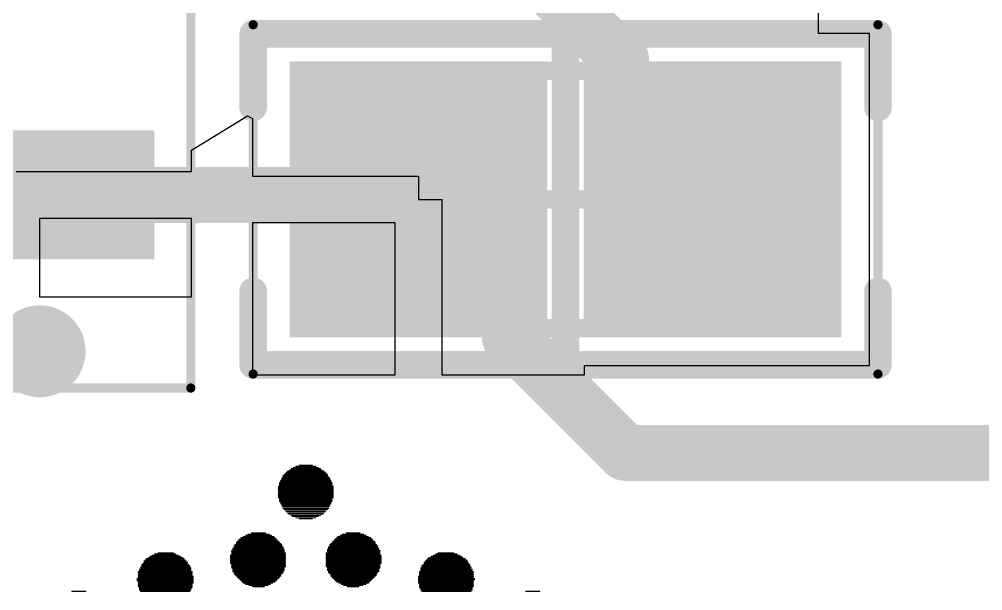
# Model space of a CAD drawing. Header units: millimetres. Extents: x 45 to 209, y 90 to 189.
# Drawn here: x 69.47 to 74.71, y 99.49 to 102.6 of the extents above; entities that cross this region are included whole.
import ezdxf

# ---------------------------------------------------------------- set-up
doc = ezdxf.new("R2010")
doc.units = ezdxf.units.MM
for name, color, linetype in [('Mechanical13', 56, 'Continuous'), ('Mechanical15', 56, 'Continuous'), ('TopLayer', 1, 'Continuous'), ('TopOverlay', 2, 'Continuous'), ('TopPaste', 8, 'Continuous'), ('TopSolder', 216, 'Continuous')]:
    doc.layers.add(name, color=color, linetype=linetype)

# ---------------------------------------------------------------- blocks, each defined once
blk = doc.blocks.new('E733EFB9_FE91_4AE9_9197_29251971C3DC_10')
at = {"layer": 'Mechanical15'}
for points, const_width in [([(1.9275, 2.55), (-2.7725, 2.55)], 0.05), ([(-2.7725, 2.55), (-2.7725, -2.55)], 0.05), ([(1.9275, 2.55), (1.9275, -2.55)], 0.05), ([(0, 0.5), (0, -0.5)], 0.1), ([(0.5, 0), (-0.5, 0)], 0.1), ([(1.9275, -2.55), (-2.7725, -2.55)], 0.05)]:
    blk.add_lwpolyline(points, dxfattribs=dict(at, const_width=const_width))
for points, const_width in [([(-2.785, 2.55, 1), (-2.76, 2.55, 1)], 0.025), ([(-2.785, 2.55, 1), (-2.76, 2.55, 1)], 0.025), ([(1.915, 2.55, 1), (1.94, 2.55, 1)], 0.025), ([(1.915, 2.55, 1), (1.94, 2.55, 1)], 0.025), ([(-0.025, 0.5, 1), (0.025, 0.5, 1)], 0.05), ([(-0.525, 0, 1), (-0.475, 0, 1)], 0.05), ([(0.475, 0, 1), (0.525, 0, 1)], 0.05), ([(-0.025, -0.5, 1), (0.025, -0.5, 1)], 0.05), ([(-2.785, -2.55, 1), (-2.76, -2.55, 1)], 0.025), ([(-2.785, -2.55, 1), (-2.76, -2.55, 1)], 0.025), ([(1.915, -2.55, 1), (1.94, -2.55, 1)], 0.025), ([(1.915, -2.55, 1), (1.94, -2.55, 1)], 0.025)]:
    blk.add_lwpolyline(points, format="xyb", close=True, dxfattribs=dict(at, const_width=const_width))
at = {"layer": 'TopLayer'}
for p, q in [((-1.5225, 0.3), (-0.8725, 0.95)), ((-0.8725, 0.95), (1.5525, 0.95)), ((1.5525, 0.95), (1.6775, 0.825)), ((1.6775, 0.825), (1.6775, -0.825)), ((-1.5225, -0.3), (-1.5225, 0.3)), ((-0.8725, -0.95), (-1.5225, -0.3)), ((1.6775, -0.825), (1.5525, -0.95)), ((1.5525, -0.95), (-0.8725, -0.95))]:
    blk.add_line(p, q, dxfattribs=at)
for points in [[(-1.1225, 1.2), (-1.1225, 1.8), (-2.5225, 1.2), (-2.5225, 1.8)], [(-1.5225, -0.3), (-1.5225, 0.3), (-2.5225, -0.3), (-2.5225, 0.3)], [(-1.1225, -1.8), (-1.1225, -1.2), (-2.5225, -1.8), (-2.5225, -1.2)]]:
    blk.add_solid(points, dxfattribs=at)
at = {"layer": 'TopOverlay'}
for points, const_width in [([(-1.825, 2.35, 1), (-2.075, 2.35, 1)], 0.25), ([(-2.1375, 2.35, 1), (-2.0125, 2.35, 1)], 0.125), ([(-1.8875, 2.35, 1), (-1.7625, 2.35, 1)], 0.125), ([(-1.35, 2.3, 1), (-1.25, 2.3, 1)], 0.1), ([(0.7775, 2.3, 1), (0.8775, 2.3, 1)], 0.1), ([(0.7775, 2.3, 1), (0.8775, 2.3, 1)], 0.1), ([(0.7775, 1.35, 1), (0.8775, 1.35, 1)], 0.1), ([(0.7775, -1.35, 1), (0.8775, -1.35, 1)], 0.1), ([(-1.35, -2.3, 1), (-1.25, -2.3, 1)], 0.1), ([(0.7775, -2.3, 1), (0.8775, -2.3, 1)], 0.1), ([(0.7775, -2.3, 1), (0.8775, -2.3, 1)], 0.1)]:
    blk.add_lwpolyline(points, format="xyb", close=True, dxfattribs=dict(at, const_width=const_width))
at = {"layer": 'TopOverlay', "const_width": 0.2}
for points in [[(0.8275, 2.3), (-1.3, 2.3)], [(0.8275, 2.3), (0.8275, 1.35)], [(0.8275, -1.35), (0.8275, -2.3)], [(0.8275, -2.3), (-1.3, -2.3)]]:
    blk.add_lwpolyline(points, dxfattribs=at)
at = {"layer": 'TopPaste'}
for points in [[(-1.1225, 1.2), (-1.1225, 1.8), (-2.5225, 1.2), (-2.5225, 1.8)], [(-1.5225, -0.3), (-1.5225, 0.3), (-2.5225, -0.3), (-2.5225, 0.3)], [(-1.1225, -1.8), (-1.1225, -1.2), (-2.5225, -1.8), (-2.5225, -1.2)]]:
    blk.add_solid(points, dxfattribs=at)
at = {"layer": 'TopSolder'}
for points in [[(-1.0717, 1.1492), (-1.0717, 1.8508), (-2.5733, 1.1492), (-2.5733, 1.8508)], [(-1.4717, -0.3508), (-1.4717, 0.3508), (-2.5733, -0.3508), (-2.5733, 0.3508)], [(-1.0717, -1.8508), (-1.0717, -1.1492), (-2.5733, -1.8508), (-2.5733, -1.1492)]]:
    blk.add_solid(points, dxfattribs=at)
blk = doc.blocks.new('5394DE47_A0E8_4329_8464_7791B7C19310_62')
at = {"layer": 'TopOverlay', "const_width": 0.00635}
for points in [[(3.2464, 5.9788), (3.4559, 5.9788)], [(3.2527, 5.9851), (3.4496, 5.9851)], [(3.2654, 5.9915), (3.4369, 5.9915)], [(3.2718, 5.9978), (3.4305, 5.9978)], [(3.2845, 6.0042), (3.4178, 6.0042)], [(3.2972, 6.0105), (3.4051, 6.0105)], [(3.3162, 6.0169), (3.3861, 6.0169)], [(3.2083, 5.9216), (3.494, 5.9216)], [(3.2146, 5.9343), (3.4877, 5.9343)], [(3.2146, 5.928), (3.4877, 5.928)], [(3.221, 5.947), (3.4813, 5.947)], [(3.221, 5.9407), (3.4813, 5.9407)], [(3.2273, 5.9597), (3.4686, 5.9597)], [(3.2273, 5.9534), (3.475, 5.9534)], [(3.2337, 5.9661), (3.4686, 5.9661)], [(3.24, 5.9724), (3.4623, 5.9724)], [(3.2019, 5.9026), (3.5004, 5.9026)], [(3.2019, 5.8962), (3.5004, 5.8962)], [(3.2019, 5.8899), (3.5004, 5.8899)], [(3.2019, 5.8835), (3.5004, 5.8835)], [(3.2019, 5.8772), (3.5004, 5.8772)], [(3.2019, 5.8708), (3.5004, 5.8708)], [(3.2083, 5.9153), (3.494, 5.9153)], [(3.2083, 5.9089), (3.494, 5.9089)], [(3.2019, 5.8645), (3.5004, 5.8645)], [(3.2019, 5.8581), (3.5004, 5.8581)], [(3.2019, 5.8518), (3.5004, 5.8518)], [(3.2019, 5.8454), (3.5004, 5.8454)], [(3.2019, 5.8391), (3.5004, 5.8391)], [(3.2083, 5.8327), (3.494, 5.8327)], [(3.2083, 5.8264), (3.494, 5.8264)], [(3.2083, 5.82), (3.494, 5.82)], [(3.2146, 5.8137), (3.4877, 5.8137)], [(3.2146, 5.8073), (3.4877, 5.8073)], [(3.221, 5.801), (3.4813, 5.801)], [(3.221, 5.7946), (3.4813, 5.7946)], [(3.2273, 5.7883), (3.475, 5.7883)], [(3.2273, 5.7819), (3.475, 5.7819)], [(3.2337, 5.7756), (3.4686, 5.7756)], [(3.24, 5.7692), (3.4623, 5.7692)], [(3.2464, 5.7629), (3.4559, 5.7629)], [(3.2527, 5.7565), (3.4496, 5.7565)], [(3.2591, 5.7502), (3.4432, 5.7502)], [(3.2718, 5.7438), (3.4305, 5.7438)], [(3.2781, 5.7375), (3.4178, 5.7375)], [(3.2972, 5.7311), (3.4051, 5.7311)], [(3.3162, 5.7248), (3.3861, 5.7248)], [(2.986, 5.6105), (3.1956, 5.6105)], [(2.9924, 5.6168), (3.1892, 5.6168)], [(2.9987, 5.6232), (3.1829, 5.6232)], [(3.0114, 5.6295), (3.1765, 5.6295)], [(3.0241, 5.6359), (3.1638, 5.6359)], [(3.0368, 5.6422), (3.1511, 5.6422)], [(3.0559, 5.6486), (3.1321, 5.6486)], [(3.5067, 5.6105), (3.7163, 5.6105)], [(3.5131, 5.6168), (3.7099, 5.6168)], [(3.5194, 5.6232), (3.7036, 5.6232)], [(3.5258, 5.6295), (3.6909, 5.6295)], [(3.5385, 5.6359), (3.6782, 5.6359)], [(3.5512, 5.6422), (3.6655, 5.6422)], [(3.5702, 5.6486), (3.6464, 5.6486)], [(2.9543, 5.566), (3.2273, 5.566)], [(2.9543, 5.5597), (3.2337, 5.5597)], [(2.9606, 5.5787), (3.221, 5.5787)], [(2.9606, 5.5724), (3.2273, 5.5724)], [(2.967, 5.5851), (3.221, 5.5851)], [(2.9733, 5.5978), (3.2083, 5.5978)], [(2.9733, 5.5914), (3.2146, 5.5914)], [(2.9797, 5.6041), (3.2019, 5.6041)], [(3.4686, 5.5597), (3.748, 5.5597)], [(3.475, 5.5724), (3.7417, 5.5724)], [(3.475, 5.566), (3.748, 5.566)], [(3.4813, 5.5851), (3.7353, 5.5851)], [(3.4813, 5.5787), (3.7417, 5.5787)], [(3.4877, 5.5914), (3.729, 5.5914)], [(3.494, 5.5978), (3.729, 5.5978)], [(3.5004, 5.6041), (3.7226, 5.6041)], [(2.478, 5.5025), (2.6939, 5.5025)], [(2.4844, 5.5089), (2.6876, 5.5089)], [(2.4971, 5.5152), (2.6812, 5.5152)], [(2.5034, 5.5216), (2.6685, 5.5216)], [(2.5161, 5.5279), (2.6558, 5.5279)], [(2.5288, 5.5343), (2.6431, 5.5343)], [(2.5479, 5.5406), (2.6304, 5.5406)], [(2.9416, 5.5279), (3.24, 5.5279)], [(2.9416, 5.5216), (3.24, 5.5216)], [(2.9416, 5.5152), (3.24, 5.5152)], [(2.9416, 5.5089), (3.24, 5.5089)], [(2.9416, 5.5025), (3.24, 5.5025)], [(2.9479, 5.5533), (3.2337, 5.5533)], [(2.9479, 5.547), (3.2337, 5.547)], [(2.9479, 5.5406), (3.24, 5.5406)], [(2.9479, 5.5343), (3.24, 5.5343)], [(3.4623, 5.5406), (3.7544, 5.5406)], [(3.4623, 5.5343), (3.7544, 5.5343)], [(3.4623, 5.5279), (3.7607, 5.5279)], [(3.4623, 5.5216), (3.7607, 5.5216)], [(3.4623, 5.5152), (3.7607, 5.5152)], [(3.4623, 5.5089), (3.7607, 5.5089)], [(3.4623, 5.5025), (3.7607, 5.5025)], [(3.4686, 5.5533), (3.7544, 5.5533)], [(3.4686, 5.547), (3.7544, 5.547)], [(4.0084, 5.5025), (4.2243, 5.5025)], [(4.0147, 5.5089), (4.2179, 5.5089)], [(4.0211, 5.5152), (4.2052, 5.5152)], [(4.0338, 5.5216), (4.1989, 5.5216)], [(4.0465, 5.5279), (4.1862, 5.5279)], [(4.0592, 5.5343), (4.1735, 5.5343)], [(4.0719, 5.5406), (4.1544, 5.5406)], [(2.4463, 5.4517), (2.7257, 5.4517)], [(2.4526, 5.4644), (2.7193, 5.4644)], [(2.4526, 5.4581), (2.7257, 5.4581)], [(2.459, 5.4771), (2.713, 5.4771)], [(2.459, 5.4708), (2.7193, 5.4708)], [(2.4653, 5.4835), (2.7066, 5.4835)], [(2.4717, 5.4962), (2.7003, 5.4962)], [(2.4717, 5.4898), (2.7066, 5.4898)], [(2.9416, 5.4962), (3.24, 5.4962)], [(2.9416, 5.4898), (3.24, 5.4898)], [(2.9416, 5.4835), (3.24, 5.4835)], [(2.9479, 5.4771), (3.24, 5.4771)], [(2.9479, 5.4708), (3.24, 5.4708)], [(2.9479, 5.4644), (3.24, 5.4644)], [(2.9479, 5.4581), (3.2337, 5.4581)], [(2.9543, 5.4517), (3.2337, 5.4517)], [(3.4623, 5.4962), (3.7607, 5.4962)], [(3.4623, 5.4898), (3.7607, 5.4898)], [(3.4623, 5.4835), (3.7607, 5.4835)], [(3.4623, 5.4771), (3.7544, 5.4771)], [(3.4623, 5.4708), (3.7544, 5.4708)], [(3.4623, 5.4644), (3.7544, 5.4644)], [(3.4686, 5.4581), (3.7544, 5.4581)], [(3.4686, 5.4517), (3.748, 5.4517)], [(3.9766, 5.4581), (4.2497, 5.4581)], [(3.9766, 5.4517), (4.256, 5.4517)], [(3.983, 5.4708), (4.2433, 5.4708)], [(3.983, 5.4644), (4.2497, 5.4644)], [(3.9893, 5.4771), (4.2433, 5.4771)], [(3.9957, 5.4898), (4.2306, 5.4898)], [(3.9957, 5.4835), (4.237, 5.4835)], [(4.002, 5.4962), (4.2306, 5.4962)], [(2.4336, 5.4009), (2.7384, 5.4009)], [(2.4399, 5.439), (2.732, 5.439)], [(2.4399, 5.4327), (2.732, 5.4327)], [(2.4399, 5.4263), (2.732, 5.4263)], [(2.4399, 5.42), (2.732, 5.42)], [(2.4399, 5.4136), (2.7384, 5.4136)], [(2.4399, 5.4073), (2.7384, 5.4073)], [(2.4463, 5.4454), (2.7257, 5.4454)], [(2.9543, 5.4454), (3.2337, 5.4454)], [(2.9543, 5.439), (3.2273, 5.439)], [(2.9606, 5.4327), (3.2273, 5.4327)], [(2.9606, 5.4263), (3.221, 5.4263)], [(2.967, 5.42), (3.2146, 5.42)], [(2.9733, 5.4136), (3.2146, 5.4136)], [(2.9797, 5.4073), (3.2083, 5.4073)], [(2.986, 5.4009), (3.2019, 5.4009)], [(3.4686, 5.4454), (3.748, 5.4454)], [(3.475, 5.439), (3.748, 5.439)], [(3.475, 5.4327), (3.7417, 5.4327)], [(3.4813, 5.4263), (3.7353, 5.4263)], [(3.4877, 5.42), (3.7353, 5.42)], [(3.4877, 5.4136), (3.729, 5.4136)], [(3.494, 5.4073), (3.7226, 5.4073)], [(3.5004, 5.4009), (3.7163, 5.4009)], [(3.9639, 5.4136), (4.2624, 5.4136)], [(3.9639, 5.4073), (4.2624, 5.4073)], [(3.9639, 5.4009), (4.2687, 5.4009)], [(3.9703, 5.439), (4.2624, 5.439)], [(3.9703, 5.4327), (4.2624, 5.4327)], [(3.9703, 5.4263), (4.2624, 5.4263)], [(3.9703, 5.42), (4.2624, 5.42)], [(3.9766, 5.4454), (4.256, 5.4454)], [(2.4336, 5.3946), (2.7384, 5.3946)], [(2.4336, 5.3882), (2.7384, 5.3882)], [(2.4399, 5.3819), (2.7384, 5.3819)], [(2.4399, 5.3755), (2.7384, 5.3755)], [(2.4399, 5.3692), (2.732, 5.3692)], [(2.4399, 5.3628), (2.732, 5.3628)], [(2.4399, 5.3565), (2.732, 5.3565)], [(2.4463, 5.3501), (2.732, 5.3501)], [(2.9924, 5.3946), (3.1956, 5.3946)], [(2.9987, 5.3882), (3.1892, 5.3882)], [(3.0051, 5.3819), (3.1829, 5.3819)], [(3.0114, 5.3755), (3.1702, 5.3755)], [(3.0241, 5.3692), (3.1575, 5.3692)], [(3.0432, 5.3628), (3.1448, 5.3628)], [(3.0622, 5.3565), (3.1257, 5.3565)], [(3.5067, 5.3946), (3.7099, 5.3946)], [(3.5131, 5.3882), (3.7036, 5.3882)], [(3.5194, 5.3819), (3.6972, 5.3819)], [(3.5321, 5.3755), (3.6909, 5.3755)], [(3.5448, 5.3692), (3.6782, 5.3692)], [(3.5575, 5.3628), (3.6591, 5.3628)], [(3.5766, 5.3565), (3.6401, 5.3565)], [(3.9639, 5.3946), (4.2687, 5.3946)], [(3.9639, 5.3882), (4.2624, 5.3882)], [(3.9639, 5.3819), (4.2624, 5.3819)], [(3.9639, 5.3755), (4.2624, 5.3755)], [(3.9703, 5.3692), (4.2624, 5.3692)], [(3.9703, 5.3628), (4.2624, 5.3628)], [(3.9703, 5.3565), (4.2624, 5.3565)], [(3.9703, 5.3501), (4.256, 5.3501)], [(2.078, 5.3311), (2.1542, 5.3311)], [(2.4463, 5.3438), (2.7257, 5.3438)], [(2.4463, 5.3374), (2.7257, 5.3374)], [(2.4526, 5.3311), (2.7193, 5.3311)], [(3.9766, 5.3438), (4.256, 5.3438)], [(3.9766, 5.3374), (4.256, 5.3374)], [(3.983, 5.3311), (4.2497, 5.3311)], [(4.5481, 5.3311), (4.6243, 5.3311)]]:
    blk.add_lwpolyline(points, dxfattribs=at)
at = {"layer": 'TopOverlay', "const_width": 0.00317}
for points in [[(3.2448, 5.9788, 1), (3.248, 5.9788, 1)], [(3.2512, 5.9851, 1), (3.2543, 5.9851, 1)], [(3.2639, 5.9915, 1), (3.267, 5.9915, 1)], [(3.2702, 5.9978, 1), (3.2734, 5.9978, 1)], [(3.2829, 6.0042, 1), (3.2861, 6.0042, 1)], [(3.2956, 6.0105, 1), (3.2988, 6.0105, 1)], [(3.3147, 6.0169, 1), (3.3178, 6.0169, 1)], [(3.3845, 6.0169, 1), (3.3877, 6.0169, 1)], [(3.4036, 6.0105, 1), (3.4067, 6.0105, 1)], [(3.4163, 6.0042, 1), (3.4194, 6.0042, 1)], [(3.429, 5.9978, 1), (3.4321, 5.9978, 1)], [(3.4353, 5.9915, 1), (3.4385, 5.9915, 1)], [(3.448, 5.9851, 1), (3.4512, 5.9851, 1)], [(3.4544, 5.9788, 1), (3.4575, 5.9788, 1)], [(3.2067, 5.9216, 1), (3.2099, 5.9216, 1)], [(3.2131, 5.9343, 1), (3.2162, 5.9343, 1)], [(3.2131, 5.928, 1), (3.2162, 5.928, 1)], [(3.2194, 5.947, 1), (3.2226, 5.947, 1)], [(3.2194, 5.9407, 1), (3.2226, 5.9407, 1)], [(3.2258, 5.9597, 1), (3.2289, 5.9597, 1)], [(3.2258, 5.9534, 1), (3.2289, 5.9534, 1)], [(3.2321, 5.9661, 1), (3.2353, 5.9661, 1)], [(3.2385, 5.9724, 1), (3.2416, 5.9724, 1)], [(3.4607, 5.9724, 1), (3.4639, 5.9724, 1)], [(3.4671, 5.9661, 1), (3.4702, 5.9661, 1)], [(3.4671, 5.9597, 1), (3.4702, 5.9597, 1)], [(3.4734, 5.9534, 1), (3.4766, 5.9534, 1)], [(3.4798, 5.947, 1), (3.4829, 5.947, 1)], [(3.4798, 5.9407, 1), (3.4829, 5.9407, 1)], [(3.4861, 5.9343, 1), (3.4893, 5.9343, 1)], [(3.4861, 5.928, 1), (3.4893, 5.928, 1)], [(3.4925, 5.9216, 1), (3.4956, 5.9216, 1)], [(3.2004, 5.9026, 1), (3.2035, 5.9026, 1)], [(3.2004, 5.8962, 1), (3.2035, 5.8962, 1)], [(3.2004, 5.8899, 1), (3.2035, 5.8899, 1)], [(3.2004, 5.8835, 1), (3.2035, 5.8835, 1)], [(3.2004, 5.8772, 1), (3.2035, 5.8772, 1)], [(3.2004, 5.8708, 1), (3.2035, 5.8708, 1)], [(3.2067, 5.9153, 1), (3.2099, 5.9153, 1)], [(3.2067, 5.9089, 1), (3.2099, 5.9089, 1)], [(3.4925, 5.9153, 1), (3.4956, 5.9153, 1)], [(3.4925, 5.9089, 1), (3.4956, 5.9089, 1)], [(3.4988, 5.9026, 1), (3.502, 5.9026, 1)], [(3.4988, 5.8962, 1), (3.502, 5.8962, 1)], [(3.4988, 5.8899, 1), (3.502, 5.8899, 1)], [(3.4988, 5.8835, 1), (3.502, 5.8835, 1)], [(3.4988, 5.8772, 1), (3.502, 5.8772, 1)], [(3.4988, 5.8708, 1), (3.502, 5.8708, 1)], [(3.2004, 5.8645, 1), (3.2035, 5.8645, 1)], [(3.2004, 5.8581, 1), (3.2035, 5.8581, 1)], [(3.2004, 5.8518, 1), (3.2035, 5.8518, 1)], [(3.2004, 5.8454, 1), (3.2035, 5.8454, 1)], [(3.2004, 5.8391, 1), (3.2035, 5.8391, 1)], [(3.2067, 5.8327, 1), (3.2099, 5.8327, 1)], [(3.2067, 5.8264, 1), (3.2099, 5.8264, 1)], [(3.2067, 5.82, 1), (3.2099, 5.82, 1)], [(3.4925, 5.8327, 1), (3.4956, 5.8327, 1)], [(3.4925, 5.8264, 1), (3.4956, 5.8264, 1)], [(3.4925, 5.82, 1), (3.4956, 5.82, 1)], [(3.4988, 5.8645, 1), (3.502, 5.8645, 1)], [(3.4988, 5.8581, 1), (3.502, 5.8581, 1)], [(3.4988, 5.8518, 1), (3.502, 5.8518, 1)], [(3.4988, 5.8454, 1), (3.502, 5.8454, 1)], [(3.4988, 5.8391, 1), (3.502, 5.8391, 1)], [(3.2131, 5.8137, 1), (3.2162, 5.8137, 1)], [(3.2131, 5.8073, 1), (3.2162, 5.8073, 1)], [(3.2194, 5.801, 1), (3.2226, 5.801, 1)], [(3.2194, 5.7946, 1), (3.2226, 5.7946, 1)], [(3.2258, 5.7883, 1), (3.2289, 5.7883, 1)], [(3.2258, 5.7819, 1), (3.2289, 5.7819, 1)], [(3.2321, 5.7756, 1), (3.2353, 5.7756, 1)], [(3.2385, 5.7692, 1), (3.2416, 5.7692, 1)], [(3.4607, 5.7692, 1), (3.4639, 5.7692, 1)], [(3.4671, 5.7756, 1), (3.4702, 5.7756, 1)], [(3.4734, 5.7883, 1), (3.4766, 5.7883, 1)], [(3.4734, 5.7819, 1), (3.4766, 5.7819, 1)], [(3.4798, 5.801, 1), (3.4829, 5.801, 1)], [(3.4798, 5.7946, 1), (3.4829, 5.7946, 1)], [(3.4861, 5.8137, 1), (3.4893, 5.8137, 1)], [(3.4861, 5.8073, 1), (3.4893, 5.8073, 1)], [(3.2448, 5.7629, 1), (3.248, 5.7629, 1)], [(3.2512, 5.7565, 1), (3.2543, 5.7565, 1)], [(3.2575, 5.7502, 1), (3.2607, 5.7502, 1)], [(3.2702, 5.7438, 1), (3.2734, 5.7438, 1)], [(3.2766, 5.7375, 1), (3.2797, 5.7375, 1)], [(3.2956, 5.7311, 1), (3.2988, 5.7311, 1)], [(3.3147, 5.7248, 1), (3.3178, 5.7248, 1)], [(3.3845, 5.7248, 1), (3.3877, 5.7248, 1)], [(3.4036, 5.7311, 1), (3.4067, 5.7311, 1)], [(3.4163, 5.7375, 1), (3.4194, 5.7375, 1)], [(3.429, 5.7438, 1), (3.4321, 5.7438, 1)], [(3.4417, 5.7502, 1), (3.4448, 5.7502, 1)], [(3.448, 5.7565, 1), (3.4512, 5.7565, 1)], [(3.4544, 5.7629, 1), (3.4575, 5.7629, 1)], [(2.9845, 5.6105, 1), (2.9876, 5.6105, 1)], [(2.9908, 5.6168, 1), (2.994, 5.6168, 1)], [(2.9972, 5.6232, 1), (3.0003, 5.6232, 1)], [(3.0099, 5.6295, 1), (3.013, 5.6295, 1)], [(3.0226, 5.6359, 1), (3.0257, 5.6359, 1)], [(3.0353, 5.6422, 1), (3.0384, 5.6422, 1)], [(3.0543, 5.6486, 1), (3.0575, 5.6486, 1)], [(3.1305, 5.6486, 1), (3.1337, 5.6486, 1)], [(3.1496, 5.6422, 1), (3.1527, 5.6422, 1)], [(3.1623, 5.6359, 1), (3.1654, 5.6359, 1)], [(3.175, 5.6295, 1), (3.1781, 5.6295, 1)], [(3.1813, 5.6232, 1), (3.1845, 5.6232, 1)], [(3.1877, 5.6168, 1), (3.1908, 5.6168, 1)], [(3.194, 5.6105, 1), (3.1972, 5.6105, 1)], [(3.5052, 5.6105, 1), (3.5083, 5.6105, 1)], [(3.5115, 5.6168, 1), (3.5147, 5.6168, 1)], [(3.5179, 5.6232, 1), (3.521, 5.6232, 1)], [(3.5242, 5.6295, 1), (3.5274, 5.6295, 1)], [(3.5369, 5.6359, 1), (3.5401, 5.6359, 1)], [(3.5496, 5.6422, 1), (3.5528, 5.6422, 1)], [(3.5687, 5.6486, 1), (3.5718, 5.6486, 1)], [(3.6449, 5.6486, 1), (3.648, 5.6486, 1)], [(3.6639, 5.6422, 1), (3.6671, 5.6422, 1)], [(3.6766, 5.6359, 1), (3.6798, 5.6359, 1)], [(3.6893, 5.6295, 1), (3.6925, 5.6295, 1)], [(3.702, 5.6232, 1), (3.7052, 5.6232, 1)], [(3.7084, 5.6168, 1), (3.7115, 5.6168, 1)], [(3.7147, 5.6105, 1), (3.7179, 5.6105, 1)], [(2.9527, 5.566, 1), (2.9559, 5.566, 1)], [(2.9527, 5.5597, 1), (2.9559, 5.5597, 1)], [(2.9591, 5.5787, 1), (2.9622, 5.5787, 1)], [(2.9591, 5.5724, 1), (2.9622, 5.5724, 1)], [(2.9654, 5.5851, 1), (2.9686, 5.5851, 1)], [(2.9718, 5.5978, 1), (2.9749, 5.5978, 1)], [(2.9718, 5.5914, 1), (2.9749, 5.5914, 1)], [(2.9781, 5.6041, 1), (2.9813, 5.6041, 1)], [(3.2004, 5.6041, 1), (3.2035, 5.6041, 1)], [(3.2067, 5.5978, 1), (3.2099, 5.5978, 1)], [(3.2131, 5.5914, 1), (3.2162, 5.5914, 1)], [(3.2194, 5.5851, 1), (3.2226, 5.5851, 1)], [(3.2194, 5.5787, 1), (3.2226, 5.5787, 1)], [(3.2258, 5.5724, 1), (3.2289, 5.5724, 1)], [(3.2258, 5.566, 1), (3.2289, 5.566, 1)], [(3.2321, 5.5597, 1), (3.2353, 5.5597, 1)], [(3.4671, 5.5597, 1), (3.4702, 5.5597, 1)], [(3.4734, 5.5724, 1), (3.4766, 5.5724, 1)], [(3.4734, 5.566, 1), (3.4766, 5.566, 1)], [(3.4798, 5.5851, 1), (3.4829, 5.5851, 1)], [(3.4798, 5.5787, 1), (3.4829, 5.5787, 1)], [(3.4861, 5.5914, 1), (3.4893, 5.5914, 1)], [(3.4925, 5.5978, 1), (3.4956, 5.5978, 1)], [(3.4988, 5.6041, 1), (3.502, 5.6041, 1)], [(3.7211, 5.6041, 1), (3.7242, 5.6041, 1)], [(3.7274, 5.5978, 1), (3.7306, 5.5978, 1)], [(3.7274, 5.5914, 1), (3.7306, 5.5914, 1)], [(3.7338, 5.5851, 1), (3.7369, 5.5851, 1)], [(3.7401, 5.5787, 1), (3.7433, 5.5787, 1)], [(3.7401, 5.5724, 1), (3.7433, 5.5724, 1)], [(3.7465, 5.566, 1), (3.7496, 5.566, 1)], [(3.7465, 5.5597, 1), (3.7496, 5.5597, 1)], [(2.4765, 5.5025, 1), (2.4796, 5.5025, 1)], [(2.4828, 5.5089, 1), (2.486, 5.5089, 1)], [(2.4955, 5.5152, 1), (2.4987, 5.5152, 1)], [(2.5019, 5.5216, 1), (2.505, 5.5216, 1)], [(2.5146, 5.5279, 1), (2.5177, 5.5279, 1)], [(2.5273, 5.5343, 1), (2.5304, 5.5343, 1)], [(2.5463, 5.5406, 1), (2.5495, 5.5406, 1)], [(2.6289, 5.5406, 1), (2.632, 5.5406, 1)], [(2.6416, 5.5343, 1), (2.6447, 5.5343, 1)], [(2.6543, 5.5279, 1), (2.6574, 5.5279, 1)], [(2.667, 5.5216, 1), (2.6701, 5.5216, 1)], [(2.6797, 5.5152, 1), (2.6828, 5.5152, 1)], [(2.686, 5.5089, 1), (2.6892, 5.5089, 1)], [(2.6924, 5.5025, 1), (2.6955, 5.5025, 1)], [(2.94, 5.5279, 1), (2.9432, 5.5279, 1)], [(2.94, 5.5216, 1), (2.9432, 5.5216, 1)], [(2.94, 5.5152, 1), (2.9432, 5.5152, 1)], [(2.94, 5.5089, 1), (2.9432, 5.5089, 1)], [(2.94, 5.5025, 1), (2.9432, 5.5025, 1)], [(2.9464, 5.5533, 1), (2.9495, 5.5533, 1)], [(2.9464, 5.547, 1), (2.9495, 5.547, 1)], [(2.9464, 5.5406, 1), (2.9495, 5.5406, 1)], [(2.9464, 5.5343, 1), (2.9495, 5.5343, 1)], [(3.2321, 5.5533, 1), (3.2353, 5.5533, 1)], [(3.2321, 5.547, 1), (3.2353, 5.547, 1)], [(3.2385, 5.5406, 1), (3.2416, 5.5406, 1)], [(3.2385, 5.5343, 1), (3.2416, 5.5343, 1)], [(3.2385, 5.5279, 1), (3.2416, 5.5279, 1)], [(3.2385, 5.5216, 1), (3.2416, 5.5216, 1)], [(3.2385, 5.5152, 1), (3.2416, 5.5152, 1)], [(3.2385, 5.5089, 1), (3.2416, 5.5089, 1)], [(3.2385, 5.5025, 1), (3.2416, 5.5025, 1)], [(3.4607, 5.5406, 1), (3.4639, 5.5406, 1)], [(3.4607, 5.5343, 1), (3.4639, 5.5343, 1)], [(3.4607, 5.5279, 1), (3.4639, 5.5279, 1)], [(3.4607, 5.5216, 1), (3.4639, 5.5216, 1)], [(3.4607, 5.5152, 1), (3.4639, 5.5152, 1)], [(3.4607, 5.5089, 1), (3.4639, 5.5089, 1)], [(3.4607, 5.5025, 1), (3.4639, 5.5025, 1)], [(3.4671, 5.5533, 1), (3.4702, 5.5533, 1)], [(3.4671, 5.547, 1), (3.4702, 5.547, 1)], [(3.7528, 5.5533, 1), (3.756, 5.5533, 1)], [(3.7528, 5.547, 1), (3.756, 5.547, 1)], [(3.7528, 5.5406, 1), (3.756, 5.5406, 1)], [(3.7528, 5.5343, 1), (3.756, 5.5343, 1)], [(3.7592, 5.5279, 1), (3.7623, 5.5279, 1)], [(3.7592, 5.5216, 1), (3.7623, 5.5216, 1)], [(3.7592, 5.5152, 1), (3.7623, 5.5152, 1)], [(3.7592, 5.5089, 1), (3.7623, 5.5089, 1)], [(3.7592, 5.5025, 1), (3.7623, 5.5025, 1)], [(4.0068, 5.5025, 1), (4.01, 5.5025, 1)], [(4.0132, 5.5089, 1), (4.0163, 5.5089, 1)], [(4.0195, 5.5152, 1), (4.0227, 5.5152, 1)], [(4.0322, 5.5216, 1), (4.0354, 5.5216, 1)], [(4.0449, 5.5279, 1), (4.0481, 5.5279, 1)], [(4.0576, 5.5343, 1), (4.0608, 5.5343, 1)], [(4.0703, 5.5406, 1), (4.0735, 5.5406, 1)], [(4.1529, 5.5406, 1), (4.156, 5.5406, 1)], [(4.1719, 5.5343, 1), (4.1751, 5.5343, 1)], [(4.1846, 5.5279, 1), (4.1878, 5.5279, 1)], [(4.1973, 5.5216, 1), (4.2005, 5.5216, 1)], [(4.2037, 5.5152, 1), (4.2068, 5.5152, 1)], [(4.2164, 5.5089, 1), (4.2195, 5.5089, 1)], [(4.2227, 5.5025, 1), (4.2259, 5.5025, 1)], [(2.4447, 5.4517, 1), (2.4479, 5.4517, 1)], [(2.4511, 5.4644, 1), (2.4542, 5.4644, 1)], [(2.4511, 5.4581, 1), (2.4542, 5.4581, 1)], [(2.4574, 5.4771, 1), (2.4606, 5.4771, 1)], [(2.4574, 5.4708, 1), (2.4606, 5.4708, 1)], [(2.4638, 5.4835, 1), (2.4669, 5.4835, 1)], [(2.4701, 5.4962, 1), (2.4733, 5.4962, 1)], [(2.4701, 5.4898, 1), (2.4733, 5.4898, 1)], [(2.6987, 5.4962, 1), (2.7019, 5.4962, 1)], [(2.7051, 5.4898, 1), (2.7082, 5.4898, 1)], [(2.7051, 5.4835, 1), (2.7082, 5.4835, 1)], [(2.7114, 5.4771, 1), (2.7146, 5.4771, 1)], [(2.7178, 5.4708, 1), (2.7209, 5.4708, 1)], [(2.7178, 5.4644, 1), (2.7209, 5.4644, 1)], [(2.7241, 5.4581, 1), (2.7273, 5.4581, 1)], [(2.7241, 5.4517, 1), (2.7273, 5.4517, 1)], [(2.94, 5.4962, 1), (2.9432, 5.4962, 1)], [(2.94, 5.4898, 1), (2.9432, 5.4898, 1)], [(2.94, 5.4835, 1), (2.9432, 5.4835, 1)], [(2.9464, 5.4771, 1), (2.9495, 5.4771, 1)], [(2.9464, 5.4708, 1), (2.9495, 5.4708, 1)], [(2.9464, 5.4644, 1), (2.9495, 5.4644, 1)], [(2.9464, 5.4581, 1), (2.9495, 5.4581, 1)], [(2.9527, 5.4517, 1), (2.9559, 5.4517, 1)], [(3.2321, 5.4581, 1), (3.2353, 5.4581, 1)], [(3.2321, 5.4517, 1), (3.2353, 5.4517, 1)], [(3.2385, 5.4962, 1), (3.2416, 5.4962, 1)], [(3.2385, 5.4898, 1), (3.2416, 5.4898, 1)], [(3.2385, 5.4835, 1), (3.2416, 5.4835, 1)], [(3.2385, 5.4771, 1), (3.2416, 5.4771, 1)], [(3.2385, 5.4708, 1), (3.2416, 5.4708, 1)], [(3.2385, 5.4644, 1), (3.2416, 5.4644, 1)], [(3.4607, 5.4962, 1), (3.4639, 5.4962, 1)], [(3.4607, 5.4898, 1), (3.4639, 5.4898, 1)], [(3.4607, 5.4835, 1), (3.4639, 5.4835, 1)], [(3.4607, 5.4771, 1), (3.4639, 5.4771, 1)], [(3.4607, 5.4708, 1), (3.4639, 5.4708, 1)], [(3.4607, 5.4644, 1), (3.4639, 5.4644, 1)], [(3.4671, 5.4581, 1), (3.4702, 5.4581, 1)], [(3.4671, 5.4517, 1), (3.4702, 5.4517, 1)], [(3.7465, 5.4517, 1), (3.7496, 5.4517, 1)], [(3.7528, 5.4771, 1), (3.756, 5.4771, 1)], [(3.7528, 5.4708, 1), (3.756, 5.4708, 1)], [(3.7528, 5.4644, 1), (3.756, 5.4644, 1)], [(3.7528, 5.4581, 1), (3.756, 5.4581, 1)], [(3.7592, 5.4962, 1), (3.7623, 5.4962, 1)], [(3.7592, 5.4898, 1), (3.7623, 5.4898, 1)], [(3.7592, 5.4835, 1), (3.7623, 5.4835, 1)], [(3.9751, 5.4581, 1), (3.9782, 5.4581, 1)], [(3.9751, 5.4517, 1), (3.9782, 5.4517, 1)], [(3.9814, 5.4708, 1), (3.9846, 5.4708, 1)], [(3.9814, 5.4644, 1), (3.9846, 5.4644, 1)], [(3.9878, 5.4771, 1), (3.9909, 5.4771, 1)], [(3.9941, 5.4898, 1), (3.9973, 5.4898, 1)], [(3.9941, 5.4835, 1), (3.9973, 5.4835, 1)], [(4.0005, 5.4962, 1), (4.0036, 5.4962, 1)], [(4.2291, 5.4962, 1), (4.2322, 5.4962, 1)], [(4.2291, 5.4898, 1), (4.2322, 5.4898, 1)], [(4.2354, 5.4835, 1), (4.2386, 5.4835, 1)], [(4.2418, 5.4771, 1), (4.2449, 5.4771, 1)], [(4.2418, 5.4708, 1), (4.2449, 5.4708, 1)], [(4.2481, 5.4644, 1), (4.2513, 5.4644, 1)], [(4.2481, 5.4581, 1), (4.2513, 5.4581, 1)], [(4.2545, 5.4517, 1), (4.2576, 5.4517, 1)], [(2.432, 5.4009, 1), (2.4352, 5.4009, 1)], [(2.4384, 5.439, 1), (2.4415, 5.439, 1)], [(2.4384, 5.4327, 1), (2.4415, 5.4327, 1)], [(2.4384, 5.4263, 1), (2.4415, 5.4263, 1)], [(2.4384, 5.42, 1), (2.4415, 5.42, 1)], [(2.4384, 5.4136, 1), (2.4415, 5.4136, 1)], [(2.4384, 5.4073, 1), (2.4415, 5.4073, 1)], [(2.4447, 5.4454, 1), (2.4479, 5.4454, 1)], [(2.7241, 5.4454, 1), (2.7273, 5.4454, 1)], [(2.7305, 5.439, 1), (2.7336, 5.439, 1)], [(2.7305, 5.4327, 1), (2.7336, 5.4327, 1)], [(2.7305, 5.4263, 1), (2.7336, 5.4263, 1)], [(2.7305, 5.42, 1), (2.7336, 5.42, 1)], [(2.7368, 5.4136, 1), (2.74, 5.4136, 1)], [(2.7368, 5.4073, 1), (2.74, 5.4073, 1)], [(2.7368, 5.4009, 1), (2.74, 5.4009, 1)], [(2.9527, 5.4454, 1), (2.9559, 5.4454, 1)], [(2.9527, 5.439, 1), (2.9559, 5.439, 1)], [(2.9591, 5.4327, 1), (2.9622, 5.4327, 1)], [(2.9591, 5.4263, 1), (2.9622, 5.4263, 1)], [(2.9654, 5.42, 1), (2.9686, 5.42, 1)], [(2.9718, 5.4136, 1), (2.9749, 5.4136, 1)], [(2.9781, 5.4073, 1), (2.9813, 5.4073, 1)], [(2.9845, 5.4009, 1), (2.9876, 5.4009, 1)], [(3.2004, 5.4009, 1), (3.2035, 5.4009, 1)], [(3.2067, 5.4073, 1), (3.2099, 5.4073, 1)], [(3.2131, 5.42, 1), (3.2162, 5.42, 1)], [(3.2131, 5.4136, 1), (3.2162, 5.4136, 1)], [(3.2194, 5.4263, 1), (3.2226, 5.4263, 1)], [(3.2258, 5.439, 1), (3.2289, 5.439, 1)], [(3.2258, 5.4327, 1), (3.2289, 5.4327, 1)], [(3.2321, 5.4454, 1), (3.2353, 5.4454, 1)], [(3.4671, 5.4454, 1), (3.4702, 5.4454, 1)], [(3.4734, 5.439, 1), (3.4766, 5.439, 1)], [(3.4734, 5.4327, 1), (3.4766, 5.4327, 1)], [(3.4798, 5.4263, 1), (3.4829, 5.4263, 1)], [(3.4861, 5.42, 1), (3.4893, 5.42, 1)], [(3.4861, 5.4136, 1), (3.4893, 5.4136, 1)], [(3.4925, 5.4073, 1), (3.4956, 5.4073, 1)], [(3.4988, 5.4009, 1), (3.502, 5.4009, 1)], [(3.7147, 5.4009, 1), (3.7179, 5.4009, 1)], [(3.7211, 5.4073, 1), (3.7242, 5.4073, 1)], [(3.7274, 5.4136, 1), (3.7306, 5.4136, 1)], [(3.7338, 5.4263, 1), (3.7369, 5.4263, 1)], [(3.7338, 5.42, 1), (3.7369, 5.42, 1)], [(3.7401, 5.4327, 1), (3.7433, 5.4327, 1)], [(3.7465, 5.4454, 1), (3.7496, 5.4454, 1)], [(3.7465, 5.439, 1), (3.7496, 5.439, 1)], [(3.9624, 5.4136, 1), (3.9655, 5.4136, 1)], [(3.9624, 5.4073, 1), (3.9655, 5.4073, 1)], [(3.9624, 5.4009, 1), (3.9655, 5.4009, 1)], [(3.9687, 5.439, 1), (3.9719, 5.439, 1)], [(3.9687, 5.4327, 1), (3.9719, 5.4327, 1)], [(3.9687, 5.4263, 1), (3.9719, 5.4263, 1)], [(3.9687, 5.42, 1), (3.9719, 5.42, 1)], [(3.9751, 5.4454, 1), (3.9782, 5.4454, 1)], [(4.2545, 5.4454, 1), (4.2576, 5.4454, 1)], [(4.2608, 5.439, 1), (4.264, 5.439, 1)], [(4.2608, 5.4327, 1), (4.264, 5.4327, 1)], [(4.2608, 5.4263, 1), (4.264, 5.4263, 1)], [(4.2608, 5.42, 1), (4.264, 5.42, 1)], [(4.2608, 5.4136, 1), (4.264, 5.4136, 1)], [(4.2608, 5.4073, 1), (4.264, 5.4073, 1)], [(4.2672, 5.4009, 1), (4.2703, 5.4009, 1)], [(2.432, 5.3946, 1), (2.4352, 5.3946, 1)], [(2.432, 5.3882, 1), (2.4352, 5.3882, 1)], [(2.4384, 5.3819, 1), (2.4415, 5.3819, 1)], [(2.4384, 5.3755, 1), (2.4415, 5.3755, 1)], [(2.4384, 5.3692, 1), (2.4415, 5.3692, 1)], [(2.4384, 5.3628, 1), (2.4415, 5.3628, 1)], [(2.4384, 5.3565, 1), (2.4415, 5.3565, 1)], [(2.4447, 5.3501, 1), (2.4479, 5.3501, 1)], [(2.7305, 5.3692, 1), (2.7336, 5.3692, 1)], [(2.7305, 5.3628, 1), (2.7336, 5.3628, 1)], [(2.7305, 5.3565, 1), (2.7336, 5.3565, 1)], [(2.7305, 5.3501, 1), (2.7336, 5.3501, 1)], [(2.7368, 5.3946, 1), (2.74, 5.3946, 1)], [(2.7368, 5.3882, 1), (2.74, 5.3882, 1)], [(2.7368, 5.3819, 1), (2.74, 5.3819, 1)], [(2.7368, 5.3755, 1), (2.74, 5.3755, 1)], [(2.9908, 5.3946, 1), (2.994, 5.3946, 1)], [(2.9972, 5.3882, 1), (3.0003, 5.3882, 1)], [(3.0035, 5.3819, 1), (3.0067, 5.3819, 1)], [(3.0099, 5.3755, 1), (3.013, 5.3755, 1)], [(3.0226, 5.3692, 1), (3.0257, 5.3692, 1)], [(3.0416, 5.3628, 1), (3.0448, 5.3628, 1)], [(3.0607, 5.3565, 1), (3.0638, 5.3565, 1)], [(3.1242, 5.3565, 1), (3.1273, 5.3565, 1)], [(3.1432, 5.3628, 1), (3.1464, 5.3628, 1)], [(3.1559, 5.3692, 1), (3.1591, 5.3692, 1)], [(3.1686, 5.3755, 1), (3.1718, 5.3755, 1)], [(3.1813, 5.3819, 1), (3.1845, 5.3819, 1)], [(3.1877, 5.3882, 1), (3.1908, 5.3882, 1)], [(3.194, 5.3946, 1), (3.1972, 5.3946, 1)], [(3.5052, 5.3946, 1), (3.5083, 5.3946, 1)], [(3.5115, 5.3882, 1), (3.5147, 5.3882, 1)], [(3.5179, 5.3819, 1), (3.521, 5.3819, 1)], [(3.5306, 5.3755, 1), (3.5337, 5.3755, 1)], [(3.5433, 5.3692, 1), (3.5464, 5.3692, 1)], [(3.556, 5.3628, 1), (3.5591, 5.3628, 1)], [(3.575, 5.3565, 1), (3.5782, 5.3565, 1)], [(3.6385, 5.3565, 1), (3.6417, 5.3565, 1)], [(3.6576, 5.3628, 1), (3.6607, 5.3628, 1)], [(3.6766, 5.3692, 1), (3.6798, 5.3692, 1)], [(3.6893, 5.3755, 1), (3.6925, 5.3755, 1)], [(3.6957, 5.3819, 1), (3.6988, 5.3819, 1)], [(3.702, 5.3882, 1), (3.7052, 5.3882, 1)], [(3.7084, 5.3946, 1), (3.7115, 5.3946, 1)], [(3.9624, 5.3946, 1), (3.9655, 5.3946, 1)], [(3.9624, 5.3882, 1), (3.9655, 5.3882, 1)], [(3.9624, 5.3819, 1), (3.9655, 5.3819, 1)], [(3.9624, 5.3755, 1), (3.9655, 5.3755, 1)], [(3.9687, 5.3692, 1), (3.9719, 5.3692, 1)], [(3.9687, 5.3628, 1), (3.9719, 5.3628, 1)], [(3.9687, 5.3565, 1), (3.9719, 5.3565, 1)], [(3.9687, 5.3501, 1), (3.9719, 5.3501, 1)], [(4.2545, 5.3501, 1), (4.2576, 5.3501, 1)], [(4.2608, 5.3882, 1), (4.264, 5.3882, 1)], [(4.2608, 5.3819, 1), (4.264, 5.3819, 1)], [(4.2608, 5.3755, 1), (4.264, 5.3755, 1)], [(4.2608, 5.3692, 1), (4.264, 5.3692, 1)], [(4.2608, 5.3628, 1), (4.264, 5.3628, 1)], [(4.2608, 5.3565, 1), (4.264, 5.3565, 1)], [(4.2672, 5.3946, 1), (4.2703, 5.3946, 1)], [(2.0764, 5.3311, 1), (2.0796, 5.3311, 1)], [(2.1526, 5.3311, 1), (2.1558, 5.3311, 1)], [(2.4447, 5.3438, 1), (2.4479, 5.3438, 1)], [(2.4447, 5.3374, 1), (2.4479, 5.3374, 1)], [(2.4511, 5.3311, 1), (2.4542, 5.3311, 1)], [(2.7178, 5.3311, 1), (2.7209, 5.3311, 1)], [(2.7241, 5.3438, 1), (2.7273, 5.3438, 1)], [(2.7241, 5.3374, 1), (2.7273, 5.3374, 1)], [(3.9751, 5.3438, 1), (3.9782, 5.3438, 1)], [(3.9751, 5.3374, 1), (3.9782, 5.3374, 1)], [(3.9814, 5.3311, 1), (3.9846, 5.3311, 1)], [(4.2481, 5.3311, 1), (4.2513, 5.3311, 1)], [(4.2545, 5.3438, 1), (4.2576, 5.3438, 1)], [(4.2545, 5.3374, 1), (4.2576, 5.3374, 1)], [(4.5466, 5.3311, 1), (4.5497, 5.3311, 1)], [(4.6228, 5.3311, 1), (4.6259, 5.3311, 1)]]:
    blk.add_lwpolyline(points, format="xyb", close=True, dxfattribs=at)
blk = doc.blocks.new('CAP_0805_2012_86')
at = {"layer": 'Mechanical13', "const_width": 0.1}
for points in [[(-1.1, 0.7), (-1.1, -0.7)], [(1.1, 0.7), (-1.1, 0.7)], [(1.1, 0.7), (1.1, -0.7)], [(1.1, -0.7), (-1.1, -0.7)]]:
    blk.add_lwpolyline(points, dxfattribs=at)
at = {"layer": 'Mechanical13', "const_width": 0.05}
for points in [[(-1.125, 0.7, 1), (-1.075, 0.7, 1)], [(-1.125, 0.7, 1), (-1.075, 0.7, 1)], [(1.075, 0.7, 1), (1.125, 0.7, 1)], [(1.075, 0.7, 1), (1.125, 0.7, 1)], [(-1.125, -0.7, 1), (-1.075, -0.7, 1)], [(-1.125, -0.7, 1), (-1.075, -0.7, 1)], [(1.075, -0.7, 1), (1.125, -0.7, 1)], [(1.075, -0.7, 1), (1.125, -0.7, 1)]]:
    blk.add_lwpolyline(points, format="xyb", close=True, dxfattribs=at)
at = {"layer": 'Mechanical15'}
for points, const_width in [([(-1.7, 0.95), (-1.7, -0.95)], 0.05), ([(1.7, 0.95), (-1.7, 0.95)], 0.05), ([(1.7, 0.95), (1.7, -0.95)], 0.05), ([(0, 0.5), (0, -0.5)], 0.1), ([(0.5, 0), (-0.5, 0)], 0.1), ([(1.7, -0.95), (-1.7, -0.95)], 0.05)]:
    blk.add_lwpolyline(points, dxfattribs=dict(at, const_width=const_width))
for points, const_width in [([(-1.7125, 0.95, 1), (-1.6875, 0.95, 1)], 0.025), ([(-1.7125, 0.95, 1), (-1.6875, 0.95, 1)], 0.025), ([(1.6875, 0.95, 1), (1.7125, 0.95, 1)], 0.025), ([(1.6875, 0.95, 1), (1.7125, 0.95, 1)], 0.025), ([(-0.025, 0.5, 1), (0.025, 0.5, 1)], 0.05), ([(-0.525, 0, 1), (-0.475, 0, 1)], 0.05), ([(0.475, 0, 1), (0.525, 0, 1)], 0.05), ([(-0.025, -0.5, 1), (0.025, -0.5, 1)], 0.05), ([(-1.7125, -0.95, 1), (-1.6875, -0.95, 1)], 0.025), ([(-1.7125, -0.95, 1), (-1.6875, -0.95, 1)], 0.025), ([(1.6875, -0.95, 1), (1.7125, -0.95, 1)], 0.025), ([(1.6875, -0.95, 1), (1.7125, -0.95, 1)], 0.025)]:
    blk.add_lwpolyline(points, format="xyb", close=True, dxfattribs=dict(at, const_width=const_width))
at = {"layer": 'TopLayer'}
for points in [[(-0.15, -0.7), (-0.15, 0.7), (-1.45, -0.7), (-1.45, 0.7)], [(1.45, -0.7), (1.45, 0.7), (0.15, -0.7), (0.15, 0.7)]]:
    blk.add_solid(points, dxfattribs=at)
at = {"layer": 'TopOverlay', "const_width": 0.15}
for points in [[(1.7, 0.9), (-1.7, 0.9)], [(-1.7, 0.9), (-1.7, 0.5)], [(0, 0.9), (0, -0.9)], [(1.7, 0.9), (1.7, 0.5)], [(-1.7, -0.5), (-1.7, -0.9)], [(1.7, -0.5), (1.7, -0.9)], [(1.7, -0.9), (-1.7, -0.9)]]:
    blk.add_lwpolyline(points, dxfattribs=at)
at = {"layer": 'TopOverlay', "const_width": 0.075}
for points in [[(-1.7375, 0.9, 1), (-1.6625, 0.9, 1)], [(-1.7375, 0.9, 1), (-1.6625, 0.9, 1)], [(-0.0375, 0.9, 1), (0.0375, 0.9, 1)], [(1.6625, 0.9, 1), (1.7375, 0.9, 1)], [(1.6625, 0.9, 1), (1.7375, 0.9, 1)], [(-1.7375, 0.5, 1), (-1.6625, 0.5, 1)], [(1.6625, 0.5, 1), (1.7375, 0.5, 1)], [(-1.7375, -0.5, 1), (-1.6625, -0.5, 1)], [(1.6625, -0.5, 1), (1.7375, -0.5, 1)], [(-1.7375, -0.9, 1), (-1.6625, -0.9, 1)], [(-1.7375, -0.9, 1), (-1.6625, -0.9, 1)], [(-0.0375, -0.9, 1), (0.0375, -0.9, 1)], [(1.6625, -0.9, 1), (1.7375, -0.9, 1)], [(1.6625, -0.9, 1), (1.7375, -0.9, 1)]]:
    blk.add_lwpolyline(points, format="xyb", close=True, dxfattribs=at)
at = {"layer": 'TopPaste'}
for points in [[(-0.15, -0.7), (-0.15, 0.7), (-1.45, -0.7), (-1.45, 0.7)], [(1.45, -0.7), (1.45, 0.7), (0.15, -0.7), (0.15, 0.7)]]:
    blk.add_solid(points, dxfattribs=at)
at = {"layer": 'TopSolder'}
for points in [[(-0.0992, -0.7508), (-0.0992, 0.7508), (-1.5008, -0.7508), (-1.5008, 0.7508)], [(1.5008, -0.7508), (1.5008, 0.7508), (0.0992, -0.7508), (0.0992, 0.7508)]]:
    blk.add_solid(points, dxfattribs=at)

msp = doc.modelspace()

# ---------------------------------------------------------------- linework, layer by layer
at = {"layer": 'TopLayer'}
for p, q in [((73.8207, 102.5215), (73.8207, 103.7631)), ((74.0973, 102.5215), (73.8207, 102.5215)), ((74.0973, 100.7151), (74.0973, 102.5215)), ((70.4092, 101.8861), (70.714, 102.0725)), ((70.714, 102.0725), (70.7401, 102.0592)), ((70.7401, 102.0592), (70.7401, 101.7453)), ((70.4092, 101.7693), (70.4092, 101.8861)), ((69.4552, 101.7693), (70.4092, 101.7693)), ((70.7401, 101.7453), (71.6441, 101.7453)), ((71.6441, 101.7453), (71.6441, 101.6183)), ((71.6441, 101.6183), (71.7711, 101.6183)), ((71.7711, 101.6183), (71.7711, 100.6643)), ((70.4092, 101.5153), (69.5822, 101.5153)), ((69.5822, 101.5153), (69.5822, 101.0883)), ((70.4092, 101.0883), (70.4092, 101.5153)), ((71.5171, 101.4913), (70.7401, 101.4913)), ((70.7401, 101.4913), (70.7401, 100.6643)), ((71.5171, 100.6643), (71.5171, 101.4913)), ((69.5822, 101.0883), (70.4092, 101.0883)), ((72.5481, 100.6643), (72.5481, 100.7151)), ((72.5481, 100.7151), (74.0973, 100.7151)), ((70.7401, 100.6643), (71.5171, 100.6643)), ((71.7711, 100.6643), (72.5481, 100.6643))]:
    msp.add_line(p, q, dxfattribs=at)
at = {"layer": 'TopLayer', "const_width": 0.3048}
for points in [[(71.9828, 103.1423), (72.7465, 102.3787)], [(72.7465, 102.1159), (72.7465, 102.3787)], [(72.7465, 102.1159), (73.2441, 101.6183)], [(69.4552, 101.6423), (71.6201, 101.6423)], [(71.6201, 101.6423), (71.6441, 101.6183)], [(71.6441, 101.6183), (72.1417, 101.1207)], [(72.1417, 100.8678), (72.1417, 101.1207)], [(72.1417, 100.8678), (72.7699, 100.2396)], [(72.7699, 100.2396), (74.9987, 100.2396)]]:
    msp.add_lwpolyline(points, dxfattribs=at)
at = {"layer": 'TopLayer', "const_width": 0.1524}
for points in [[(72.6703, 102.3787, 1), (72.8227, 102.3787, 1)], [(72.6703, 102.3787, 1), (72.8227, 102.3787, 1)], [(72.6703, 102.1159, 1), (72.8227, 102.1159, 1)], [(72.6703, 102.1159, 1), (72.8227, 102.1159, 1)], [(69.379, 101.6423, 1), (69.5314, 101.6423, 1)], [(71.5439, 101.6423, 1), (71.6963, 101.6423, 1)], [(71.5439, 101.6423, 1), (71.6963, 101.6423, 1)], [(71.5679, 101.6183, 1), (71.7203, 101.6183, 1)], [(71.5679, 101.6183, 1), (71.7203, 101.6183, 1)], [(73.1679, 101.6183, 1), (73.3203, 101.6183, 1)], [(72.0655, 101.1207, 1), (72.2179, 101.1207, 1)], [(72.0655, 101.1207, 1), (72.2179, 101.1207, 1)], [(72.0655, 100.8678, 1), (72.2179, 100.8678, 1)], [(72.0655, 100.8678, 1), (72.2179, 100.8678, 1)], [(72.6937, 100.2396, 1), (72.8461, 100.2396, 1)], [(72.6937, 100.2396, 1), (72.8461, 100.2396, 1)]]:
    msp.add_lwpolyline(points, format="xyb", close=True, dxfattribs=at)

# ---------------------------------------------------------------- block references
for name, p, rotation in [('E733EFB9_FE91_4AE9_9197_29251971C3DC_10', (67.6327, 103.1423), 180), ('CAP_0805_2012_86', (72.4441, 101.6183), 180), ('5394DE47_A0E8_4329_8464_7791B7C19310_62', (67.6797, 94.1556), 360)]:
    msp.add_blockref(name, p, dxfattribs=dict(rotation=rotation))

doc.saveas('drawing.dxf')
